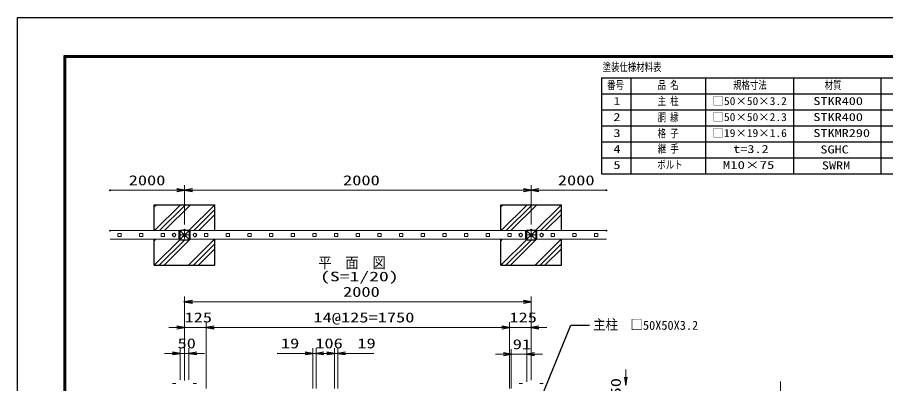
# Model space of a CAD drawing. Units: millimetres, scale not verified. Extents: x -4200 to 4200, y -2970 to 2970.
# Drawn here: x -4200 to 810, y 855 to 2970 of the extents above; entities that cross this region are included whole.
import ezdxf
from ezdxf.enums import TextEntityAlignment as Align

# ---------------------------------------------------------------- set-up
doc = ezdxf.new("R2010")
doc.units = ezdxf.units.MM
doc.header["$LTSCALE"] = 10
doc.header["$PDMODE"] = 32
doc.header["$PDSIZE"] = 5
for name, pattern in [('USER1', [0.375, 0.25, -0.125]), ('USER2', [1.125, 0.75, -0.125, 0.125, -0.125]), ('USER3', [50.8, 31.75, -6.35, 6.35, -6.35])]:
    doc.linetypes.add(name, pattern=pattern)
for name, color, linetype, lineweight in [('0-0_D-STR-TXT', 7, 'Continuous', 25), ('0-2_D-MTR-FRAM', 7, 'Continuous', 25), ('0-3_D-STR2', 7, 'Continuous', 13), ('0-4_D-STR3', 3, 'Continuous', 13), ('0-5_D-STR1', 1, 'Continuous', 25), ('0-6_D-BMK', 2, 'USER2', 13), ('0-7_D-STR-DIM', 7, 'Continuous', 13), ('0-8_0', 7, 'Continuous', 25), ('0-B_D-STR4', 7, 'Continuous', 25), ('0-D_D-TTL', 7, 'Continuous', 25)]:
    doc.layers.add(name, color=color, linetype=linetype, lineweight=lineweight)
doc.layers.add('0-1_D-MTR-TXT', color=7, linetype='Continuous')
doc.layers.add('0-9_Defpoints', color=8, linetype='Continuous')
doc.styles.add('ＭＳ ゴシック', font='')
doc.styles.add('ＭＳ Ｐゴシック', font='')
doc.styles.get('ＭＳ ゴシック').set_extended_font_data('MS Gothic')
doc.styles.get('ＭＳ Ｐゴシック').set_extended_font_data('MS PGothic')

# ---------------------------------------------------------------- blocks, each defined once
blk = doc.blocks.new('DARROWS')
at = {"layer": '0-8_0'}
blk.add_line((0, 0), (-9.991, 0), dxfattribs=at)
blk.add_lwpolyline([(-10, -1.667), (0, 0), (-10, 1.667)], dxfattribs=at)
blk = doc.blocks.new('MLeader9')
at = {"layer": '0-0_D-STR-TXT'}
blk.add_lwpolyline([(-1214.61, 682.66), (-1006.29, 1193.39), (-898.29, 1193.39)], dxfattribs=at)
blk.add_solid([(-1206.28, 679.26), (-1222.94, 686.06), (-1235.01, 632.66)], dxfattribs=at)
at = {"layer": '0-0_D-STR-TXT', "style": 'ＭＳ Ｐゴシック', "width": 0.9}
blk.add_text('主柱\u3000□', height=58.56, dxfattribs=at).set_placement((-877.45, 1149.48), align=Align.BOTTOM_LEFT)
at = {"layer": '0-0_D-STR-TXT', "style": 'ＭＳ ゴシック'}
blk.add_text('50X50X3.2', height=51.95, dxfattribs=at).set_placement((-589.73, 1150.75), align=Align.BOTTOM_LEFT)

msp = doc.modelspace()

# ---------------------------------------------------------------- linework, layer by layer
at = {"layer": '0-2_D-MTR-FRAM'}
for p, q in [((-829.73, 2621.29), (-829.73, 2067.4)), ((-829.73, 2621.29), (1516.11, 2621.29)), ((-659.22, 2621.29), (-659.22, 2067.4)), ((-228.45, 2621.29), (-228.45, 2067.4)), ((279.13, 2621.29), (279.13, 2067.4)), ((782.39, 2621.29), (782.39, 2067.4)), ((-829.73, 2528.98), (1516.11, 2528.98)), ((-829.73, 2436.66), (1516.11, 2436.66)), ((-829.73, 2344.35), (1516.11, 2344.35)), ((-829.73, 2252.03), (1516.11, 2252.03)), ((-829.73, 2159.72), (1516.11, 2159.72)), ((-829.73, 2067.4), (1516.11, 2067.4))]:
    msp.add_line(p, q, dxfattribs=at)
at = {"layer": '0-3_D-STR2', "linetype": 'USER1'}
for p, q in [((-3600.51, 1723.21), (-3619.51, 1723.21)), ((-3619.51, 1704.21), (-3619.51, 1723.21)), ((-3600.51, 1704.21), (-3619.51, 1704.21)), ((-3600.51, 1704.21), (-3600.51, 1723.21)), ((-3475.51, 1723.21), (-3494.51, 1723.21)), ((-3494.51, 1704.21), (-3494.51, 1723.21)), ((-3475.51, 1704.21), (-3494.51, 1704.21)), ((-3475.51, 1704.21), (-3475.51, 1723.21)), ((-3350.51, 1723.21), (-3369.51, 1723.21)), ((-3369.51, 1704.21), (-3369.51, 1723.21)), ((-3350.51, 1704.21), (-3369.51, 1704.21)), ((-3350.51, 1704.21), (-3350.51, 1723.21)), ((-3100.51, 1723.21), (-3119.51, 1723.21)), ((-3119.51, 1704.21), (-3119.51, 1723.21)), ((-3100.51, 1704.21), (-3119.51, 1704.21)), ((-3100.51, 1704.21), (-3100.51, 1723.21)), ((-2975.51, 1723.21), (-2994.51, 1723.21)), ((-2994.51, 1704.21), (-2994.51, 1723.21)), ((-2975.51, 1704.21), (-2994.51, 1704.21)), ((-2975.51, 1704.21), (-2975.51, 1723.21)), ((-2850.51, 1723.21), (-2869.51, 1723.21)), ((-2869.51, 1704.21), (-2869.51, 1723.21)), ((-2850.51, 1704.21), (-2869.51, 1704.21)), ((-2850.51, 1704.21), (-2850.51, 1723.21)), ((-2725.51, 1723.21), (-2744.51, 1723.21)), ((-2744.51, 1704.21), (-2744.51, 1723.21)), ((-2725.51, 1704.21), (-2744.51, 1704.21)), ((-2725.51, 1704.21), (-2725.51, 1723.21)), ((-2600.51, 1723.21), (-2619.51, 1723.21)), ((-2619.51, 1704.21), (-2619.51, 1723.21)), ((-2600.51, 1704.21), (-2619.51, 1704.21)), ((-2600.51, 1704.21), (-2600.51, 1723.21)), ((-2475.51, 1723.21), (-2494.51, 1723.21)), ((-2494.51, 1704.21), (-2494.51, 1723.21)), ((-2475.51, 1704.21), (-2494.51, 1704.21)), ((-2475.51, 1704.21), (-2475.51, 1723.21)), ((-2350.51, 1723.21), (-2369.51, 1723.21)), ((-2369.51, 1704.21), (-2369.51, 1723.21)), ((-2350.51, 1704.21), (-2369.51, 1704.21)), ((-2350.51, 1704.21), (-2350.51, 1723.21)), ((-2225.51, 1723.21), (-2244.51, 1723.21)), ((-2244.51, 1704.21), (-2244.51, 1723.21)), ((-2225.51, 1704.21), (-2244.51, 1704.21)), ((-2225.51, 1704.21), (-2225.51, 1723.21)), ((-2100.51, 1723.21), (-2119.51, 1723.21)), ((-2119.51, 1704.21), (-2119.51, 1723.21)), ((-2100.51, 1704.21), (-2119.51, 1704.21)), ((-2100.51, 1704.21), (-2100.51, 1723.21)), ((-1975.51, 1723.21), (-1994.51, 1723.21)), ((-1994.51, 1704.21), (-1994.51, 1723.21)), ((-1975.51, 1704.21), (-1994.51, 1704.21)), ((-1975.51, 1704.21), (-1975.51, 1723.21)), ((-1850.51, 1723.21), (-1869.51, 1723.21)), ((-1869.51, 1704.21), (-1869.51, 1723.21)), ((-1850.51, 1704.21), (-1869.51, 1704.21)), ((-1850.51, 1704.21), (-1850.51, 1723.21)), ((-1725.51, 1723.21), (-1744.51, 1723.21)), ((-1744.51, 1704.21), (-1744.51, 1723.21)), ((-1725.51, 1704.21), (-1744.51, 1704.21)), ((-1725.51, 1704.21), (-1725.51, 1723.21)), ((-1600.51, 1723.21), (-1619.51, 1723.21)), ((-1619.51, 1704.21), (-1619.51, 1723.21)), ((-1600.51, 1704.21), (-1619.51, 1704.21)), ((-1600.51, 1704.21), (-1600.51, 1723.21)), ((-1475.51, 1723.21), (-1494.51, 1723.21)), ((-1494.51, 1704.21), (-1494.51, 1723.21)), ((-1475.51, 1704.21), (-1494.51, 1704.21)), ((-1475.51, 1704.21), (-1475.51, 1723.21)), ((-1350.51, 1723.21), (-1369.51, 1723.21)), ((-1369.51, 1704.21), (-1369.51, 1723.21)), ((-1350.51, 1704.21), (-1369.51, 1704.21)), ((-1350.51, 1704.21), (-1350.51, 1723.21)), ((-1119.51, 1723.21), (-1100.51, 1723.21)), ((-1119.51, 1704.21), (-1119.51, 1723.21)), ((-1119.51, 1704.21), (-1100.51, 1704.21)), ((-1100.51, 1704.21), (-1100.51, 1723.21)), ((-994.51, 1723.21), (-975.51, 1723.21)), ((-994.51, 1704.21), (-994.51, 1723.21)), ((-994.51, 1704.21), (-975.51, 1704.21)), ((-975.51, 1704.21), (-975.51, 1723.21)), ((-869.51, 1723.21), (-850.51, 1723.21)), ((-869.51, 1704.21), (-869.51, 1723.21)), ((-869.51, 1704.21), (-850.51, 1704.21)), ((-850.51, 1704.21), (-850.51, 1723.21))]:
    msp.add_line(p, q, dxfattribs=at)
at = {"layer": '0-3_D-STR2'}
for p, q in [((-3268.01, 1688.71), (-3663.9, 1688.71)), ((-1202.01, 1688.71), (-801.26, 1688.71))]:
    msp.add_line(p, q, dxfattribs=at)
for points in [[(-3268.01, 1688.71), (-3268.01, 1738.71), (-3663.9, 1738.71)], [(-1268.01, 1688.71), (-1268.01, 1738.71), (-3202.01, 1738.71)], [(-1268.01, 1688.71), (-3202.01, 1688.71), (-3202.01, 1738.71)], [(-1202.01, 1688.71), (-1202.01, 1738.71), (-801.26, 1738.71)]]:
    msp.add_lwpolyline(points, dxfattribs=at)
at = {"layer": '0-4_D-STR3'}
for p, q in [((-3295.01, 1723.51), (-3303.51, 1718.6)), ((-3303.51, 1718.6), (-3303.51, 1708.82)), ((-3295.01, 1703.91), (-3303.51, 1708.82)), ((-3295.01, 1723.51), (-3286.51, 1718.6)), ((-3295.01, 1703.91), (-3286.51, 1708.82)), ((-3286.51, 1718.6), (-3286.51, 1708.82)), ((-3268.01, 1738.71), (-3261.83, 1738.71)), ((-3202.01, 1738.71), (-3208.18, 1738.71)), ((-3175.01, 1723.51), (-3183.51, 1718.6)), ((-3183.51, 1718.6), (-3183.51, 1708.82)), ((-3175.01, 1703.91), (-3183.51, 1708.82)), ((-3175.01, 1723.51), (-3166.51, 1718.6)), ((-3175.01, 1703.91), (-3166.51, 1708.82)), ((-3166.51, 1718.6), (-3166.51, 1708.82)), ((-1295.01, 1723.51), (-1303.51, 1718.6)), ((-1303.51, 1718.6), (-1303.51, 1708.82)), ((-1295.01, 1703.91), (-1303.51, 1708.82)), ((-1295.01, 1723.51), (-1286.51, 1718.6)), ((-1295.01, 1703.91), (-1286.51, 1708.82)), ((-1286.51, 1718.6), (-1286.51, 1708.82)), ((-1268.01, 1738.71), (-1261.83, 1738.71)), ((-1202.01, 1738.71), (-1208.18, 1738.71)), ((-1175.01, 1723.51), (-1183.51, 1718.6)), ((-1183.51, 1718.6), (-1183.51, 1708.82)), ((-1175.01, 1703.91), (-1183.51, 1708.82)), ((-1175.01, 1723.51), (-1166.51, 1718.6)), ((-1175.01, 1703.91), (-1166.51, 1708.82)), ((-1166.51, 1718.6), (-1166.51, 1708.82)), ((-3268.01, 1688.71), (-3261.83, 1688.71)), ((-3202.01, 1688.71), (-3208.18, 1688.71)), ((-1268.01, 1688.71), (-1261.83, 1688.71)), ((-1202.01, 1688.71), (-1208.18, 1688.71)), ((-3287.66, 856.39), (-3302.35, 856.39)), ((-3287.66, 856.39), (-3290.11, 856.39)), ((-3167.66, 856.39), (-3182.35, 856.39)), ((-3167.66, 856.39), (-3170.11, 856.39)), ((-1287.66, 856.39), (-1302.35, 856.39)), ((-1287.66, 856.39), (-1290.11, 856.39)), ((-1167.66, 856.39), (-1182.35, 856.39)), ((-1167.66, 856.39), (-1170.11, 856.39))]:
    msp.add_line(p, q, dxfattribs=at)
for centre, radius in [((-3295.01, 1713.71), 10.5), ((-3295.01, 1713.71), 8.5), ((-3175.01, 1713.71), 10.5), ((-3175.01, 1713.71), 8.5), ((-1295.01, 1713.71), 10.5), ((-1295.01, 1713.71), 8.5), ((-1175.01, 1713.71), 10.5), ((-1175.01, 1713.71), 8.5)]:
    msp.add_circle(centre, radius, dxfattribs=at)
for centre, radius, start, end in [((-3302.35, 852.58), 3.81, 49.92558, 130.07442), ((-3295.01, 842.57), 13.82, 69.26918, 110.73082), ((-3287.66, 852.58), 3.81, 49.92558, 130.07442), ((-3182.35, 852.58), 3.81, 49.92558, 130.07442), ((-3175.01, 842.57), 13.82, 69.26918, 110.73082), ((-3167.66, 852.58), 3.81, 49.92558, 130.07442), ((-1302.35, 852.58), 3.81, 49.92558, 130.07442), ((-1295.01, 842.57), 13.82, 69.26918, 110.73082), ((-1287.66, 852.58), 3.81, 49.92558, 130.07442), ((-1182.35, 852.58), 3.81, 49.92558, 130.07442), ((-1175.01, 842.57), 13.82, 69.26918, 110.73082), ((-1167.66, 852.58), 3.81, 49.92558, 130.07442)]:
    msp.add_arc(centre, radius, start, end, dxfattribs=at)
at = {"layer": '0-5_D-STR1'}
for p, q in [((-3262.01, 1737.71), (-3262.01, 1689.71)), ((-3261.13, 1739.83), (-3242.51, 1721.21)), ((-3261.13, 1687.59), (-3242.51, 1706.21)), ((-3259.01, 1740.71), (-3211.01, 1740.71)), ((-3242.51, 1721.21), (-3242.51, 1706.21)), ((-3242.51, 1721.21), (-3227.51, 1721.21)), ((-3242.51, 1706.21), (-3227.51, 1706.21)), ((-3227.51, 1721.21), (-3208.88, 1739.83)), ((-3227.51, 1721.21), (-3227.51, 1706.21)), ((-3208.88, 1687.59), (-3227.51, 1706.21)), ((-3208.01, 1737.71), (-3208.01, 1689.71)), ((-1262.01, 1737.71), (-1262.01, 1689.71)), ((-1261.13, 1739.83), (-1242.51, 1721.21)), ((-1261.13, 1687.59), (-1242.51, 1706.21)), ((-1259.01, 1740.71), (-1211.01, 1740.71)), ((-1242.51, 1721.21), (-1242.51, 1706.21)), ((-1242.51, 1721.21), (-1227.51, 1721.21)), ((-1242.51, 1706.21), (-1227.51, 1706.21)), ((-1227.51, 1721.21), (-1208.88, 1739.83)), ((-1227.51, 1721.21), (-1227.51, 1706.21)), ((-1208.88, 1687.59), (-1227.51, 1706.21)), ((-1208.01, 1737.71), (-1208.01, 1689.71)), ((-3259.01, 1686.71), (-3211.01, 1686.71)), ((-1259.01, 1686.71), (-1211.01, 1686.71))]:
    msp.add_line(p, q, dxfattribs=at)
for centre, start, end in [((-3259.01, 1737.71), 90, 180), ((-3211.01, 1737.71), 0, 90), ((-1259.01, 1737.71), 90, 180), ((-1211.01, 1737.71), 0, 90), ((-3259.01, 1689.71), 180, 270), ((-3211.01, 1689.71), 270, 0), ((-1259.01, 1689.71), 180, 270), ((-1211.01, 1689.71), 270, 0)]:
    msp.add_arc(centre, 3, start, end, dxfattribs=at)
at = {"layer": '0-6_D-BMK'}
for p, q in [((-3265.23, 1713.71), (-3204.78, 1713.71)), ((-3235.01, 1743.94), (-3235.01, 1683.48)), ((-1265.23, 1713.71), (-1204.78, 1713.71)), ((-1235.01, 1743.94), (-1235.01, 1683.48))]:
    msp.add_line(p, q, dxfattribs=at)
at = {"layer": '0-6_D-BMK', "linetype": 'USER3'}
msp.add_line((202.87, -872.61), (202.87, 867.39), dxfattribs=at)
at = {"layer": '0-7_D-STR-DIM'}
for p, q in [((-3280.01, 1971.88), (-3663.9, 1971.88)), ((-3235.01, 1773.94), (-3235.01, 2001.88)), ((-3235.01, 1773.94), (-3235.01, 2001.88)), ((-3190.01, 1971.88), (-1280.01, 1971.88)), ((-1235.01, 1773.94), (-1235.01, 2001.88)), ((-1235.01, 1773.94), (-1235.01, 2001.88)), ((-1190.01, 1971.88), (-801.26, 1971.88)), ((-3235.01, 874.49), (-3235.01, 1357.98)), ((-1235.01, 877.39), (-1235.01, 1357.98)), ((-1280.01, 1327.98), (-3190.01, 1327.98)), ((-3235.01, 879.49), (-3235.01, 1210.17)), ((-3110.01, 827.39), (-3110.01, 1210.17)), ((-3110.01, 827.39), (-3110.01, 1210.17)), ((-1360.01, 827.39), (-1360.01, 1210.17)), ((-1360.01, 827.39), (-1360.01, 1210.17)), ((-1235.01, 876.39), (-1235.01, 1210.17)), ((-3280.01, 1180.17), (-3325.01, 1180.17)), ((-3110.01, 1180.17), (-3235.01, 1180.17)), ((-3065.01, 1180.17), (-1405.01, 1180.17)), ((-3065.01, 1180.17), (-3020.01, 1180.17)), ((-1405.01, 1180.17), (-1450.01, 1180.17)), ((-1360.01, 1180.17), (-1235.01, 1180.17)), ((-1190.01, 1180.17), (-1145.01, 1180.17)), ((-3260.01, 877.39), (-3260.01, 1060.45)), ((-3210.01, 877.39), (-3210.01, 1060.45)), ((-2494.51, 827.39), (-2494.51, 1060.45)), ((-2475.51, 827.39), (-2475.51, 1060.45)), ((-2475.51, 827.39), (-2475.51, 1060.45)), ((-2369.51, 827.39), (-2369.51, 1060.45)), ((-2369.51, 827.39), (-2369.51, 1060.45)), ((-2350.51, 827.39), (-2350.51, 1060.45)), ((-1350.51, 827.39), (-1350.51, 1055.45)), ((-1260.01, 866.39), (-1260.01, 1055.45)), ((-3305.01, 1030.45), (-3350.01, 1030.45)), ((-3260.01, 1030.45), (-3210.01, 1030.45)), ((-3165.01, 1030.45), (-3120.01, 1030.45)), ((-2539.51, 1030.45), (-2701.51, 1030.45)), ((-2475.51, 1030.45), (-2520.51, 1030.45)), ((-2475.51, 1030.45), (-2494.51, 1030.45)), ((-2475.51, 1030.45), (-2369.51, 1030.45)), ((-2414.51, 1030.45), (-2459.51, 1030.45)), ((-2430.51, 1030.45), (-2385.51, 1030.45)), ((-2369.51, 1030.45), (-2324.51, 1030.45)), ((-2369.51, 1030.45), (-2350.51, 1030.45)), ((-2305.51, 1030.45), (-2143.51, 1030.45)), ((-1395.51, 1025.45), (-1440.51, 1025.45)), ((-1350.51, 1025.45), (-1260.01, 1025.45)), ((-1215.01, 1025.45), (-1170.01, 1025.45)), ((-688.77, 892.39), (-688.77, 937.39))]:
    msp.add_line(p, q, dxfattribs=at)
at = {"layer": '0-9_Defpoints'}
for p in [(-3663.9, 1971.88), (-1235.01, 1971.88), (-801.26, 1971.88), (-3663.9, 1738.71), (-3235.01, 1743.94), (-1235.01, 1743.94), (-801.26, 1738.71), (-3235.01, 1327.98), (-3235.01, 1180.17), (-1360.01, 1180.17), (-1235.01, 1180.17), (-3210.01, 1030.45), (-2475.51, 1030.45), (-2369.51, 1030.45), (-2350.51, 1030.45), (-1260.01, 1025.45)]:
    msp.add_point(p, dxfattribs=at)
at = {"layer": '0-B_D-STR4'}
for p, q in [((-3410.01, 1888.71), (-3060.01, 1888.71)), ((-3410.01, 1738.71), (-3410.01, 1888.71)), ((-3410.01, 1878.12), (-3399.42, 1888.71)), ((-3408, 1738.71), (-3258, 1888.71)), ((-3379.71, 1738.71), (-3229.71, 1888.71)), ((-3351.43, 1738.71), (-3201.43, 1888.71)), ((-3211.35, 1737.36), (-3060.01, 1888.71)), ((-3181.72, 1738.71), (-3060.01, 1860.43)), ((-3060.01, 1738.71), (-3060.01, 1888.71)), ((-1410.01, 1888.71), (-1060.01, 1888.71)), ((-1410.01, 1738.71), (-1410.01, 1888.71)), ((-1410.01, 1878.12), (-1399.42, 1888.71)), ((-1408, 1738.71), (-1258, 1888.71)), ((-1379.71, 1738.71), (-1229.71, 1888.71)), ((-1351.43, 1738.71), (-1201.43, 1888.71)), ((-1211.35, 1737.36), (-1060.01, 1888.71)), ((-1181.72, 1738.71), (-1060.01, 1860.43)), ((-1060.01, 1738.71), (-1060.01, 1888.71)), ((-3153.44, 1738.71), (-3060.01, 1832.14)), ((-1153.44, 1738.71), (-1060.01, 1832.14)), ((-3410.01, 1538.71), (-3410.01, 1688.71)), ((-3410.01, 1680.13), (-3401.43, 1688.71)), ((-3410.01, 1538.71), (-3261.13, 1687.59)), ((-3381.72, 1538.71), (-3233.72, 1686.71)), ((-3353.44, 1538.71), (-3203.44, 1688.71)), ((-3212.02, 1538.71), (-3062.02, 1688.71)), ((-3183.73, 1538.71), (-3060.01, 1662.44)), ((-3060.01, 1538.71), (-3060.01, 1688.71)), ((-1410.01, 1538.71), (-1258.66, 1690.06)), ((-1410.01, 1538.71), (-1410.01, 1688.71)), ((-1410.01, 1680.13), (-1401.43, 1688.71)), ((-1381.72, 1538.71), (-1233.72, 1686.71)), ((-1353.44, 1538.71), (-1203.44, 1688.71)), ((-1212.02, 1538.71), (-1062.02, 1688.71)), ((-1183.73, 1538.71), (-1060.01, 1662.44)), ((-1060.01, 1538.71), (-1060.01, 1688.71)), ((-3155.45, 1538.71), (-3060.01, 1634.15)), ((-1155.45, 1538.71), (-1060.01, 1634.15)), ((-3410.01, 1538.71), (-3060.01, 1538.71)), ((-1410.01, 1538.71), (-1060.01, 1538.71))]:
    msp.add_line(p, q, dxfattribs=at)
at = {"layer": '0-D_D-TTL', "color": 2}
msp.add_lwpolyline([(-4199.68, 2970.23), (4200.32, 2970.23), (4200.32, -2969.77), (-4199.68, -2969.77)], close=True, dxfattribs=at)
at = {"layer": '0-D_D-TTL'}
for points in [[(-3929.68, 2750.23), (3930.32, 2750.23), (3930.32, -2749.77), (-3929.68, -2749.77)], [(-3927.18, 2747.73), (3927.82, 2747.73), (3927.82, -2747.27), (-3927.18, -2747.27)], [(-3924.68, 2745.23), (3925.32, 2745.23), (3925.32, -2744.77), (-3924.68, -2744.77)], [(-3922.18, 2742.73), (3922.82, 2742.73), (3922.82, -2742.27), (-3922.18, -2742.27)], [(-3919.68, 2740.23), (3920.32, 2740.23), (3920.32, -2739.77), (-3919.68, -2739.77)]]:
    msp.add_lwpolyline(points, close=True, dxfattribs=at)

# ---------------------------------------------------------------- block references
at = {"layer": '0-0_D-STR-TXT'}
msp.add_blockref('MLeader9', (0, 0), dxfattribs=at)
at = {"layer": '0-7_D-STR-DIM', "xscale": 4.5, "yscale": 4.5}
for p in [(-3235.01, 1971.88), (-1235.01, 1971.88), (-1235.01, 1327.98), (-3235.01, 1180.17), (-1360.01, 1180.17), (-1360.01, 1180.17), (-3260.01, 1030.45), (-2494.51, 1030.45), (-2369.51, 1030.45), (-1350.51, 1025.45)]:
    msp.add_blockref('DARROWS', p, dxfattribs=at)
for p, rotation in [((-3235.01, 1971.88), 180), ((-1235.01, 1971.88), 180), ((-3235.01, 1327.98), 180), ((-3110.01, 1180.17), 180), ((-3110.01, 1180.17), 180), ((-1235.01, 1180.17), 180), ((-3210.01, 1030.45), 180), ((-2475.51, 1030.45), 180), ((-2350.51, 1030.45), 180), ((-1260.01, 1025.45), 180), ((-688.77, 847.39), 270)]:
    msp.add_blockref('DARROWS', p, dxfattribs=dict(at, rotation=rotation))

# ---------------------------------------------------------------- texts
at = {"layer": '0-0_D-STR-TXT', "style": 'ＭＳ ゴシック'}
for s, height, width, p in [('平\u3000面\u3000図', 63.67, 0.9, (-2464.21, 1503.07)), ('(S=1/20)', 55.51, 1.5, (-2452.99, 1429.93))]:
    msp.add_text(s, height=height, dxfattribs=dict(at, width=width)).set_placement(p, align=Align.BOTTOM_LEFT)
at = {"layer": '0-1_D-MTR-TXT', "style": 'ＭＳ ゴシック'}
for s, height, width, p in [('塗装仕様材料表', 46.19, 0.75, (-822.6, 2646.01)), ('番号', 46.19, 0.75, (-796.52, 2542.32)), ('品 名', 46.19, 0.75, (-505.18, 2542.32)), ('規格寸法', 46.19, 0.75, (-69.61, 2542.32)), ('材質', 46.19, 0.75, (458.51, 2542.32)), ('1', 46.19, 1.3, (-760.35, 2450)), ('主 柱', 46.19, 0.75, (-505.18, 2450)), ('□50×50×3.2', 46.19, 1.05, (-188.79, 2450)), ('STKR400', 46.19, 1.3, (393.45, 2450)), ('2', 46.19, 1.3, (-760.35, 2357.69)), ('胴 縁', 46.19, 0.75, (-504.87, 2355.84)), ('□50×50×2.3', 46.19, 1.05, (-188.79, 2357.69)), ('STKR400', 46.19, 1.3, (393.45, 2357.69)), ('3', 46.19, 1.3, (-760.35, 2265.37)), ('格 子', 46.19, 0.75, (-504.87, 2263.53)), ('□19×19×1.6', 46.19, 1.05, (-188.79, 2265.37)), ('STKMR290', 46.19, 1.3, (393.45, 2265.37)), ('4', 46.19, 1.3, (-760.35, 2173.06)), ('継 手', 46.19, 0.75, (-504.03, 2174.9)), ('t=3.2', 46.19, 1.3, (-69.14, 2173.06)), ('SGHC', 46.19, 1.3, (433.92, 2170.66)), ('5', 46.19, 1.3, (-760.35, 2080.74)), ('ボルト', 46.19, 0.75, (-506.7, 2082.59)), ('M10×75', 46.18, 1.35, (-128.63, 2080.74)), ('SWRM', 46.19, 1.3, (442.67, 2078.35))]:
    msp.add_text(s, height=height, dxfattribs=dict(at, width=width)).set_placement(p, align=Align.BOTTOM_LEFT)
at = {"layer": '0-7_D-STR-DIM', "style": 'ＭＳ ゴシック', "width": 1.35}
for s, p in [('2000', (-3557.45, 1983.28)), ('2000', (-2320.51, 1983.28)), ('2000', (-1081.13, 1983.28)), ('2000', (-2320.51, 1339.38)), ('125', (-3235.51, 1191.57)), ('14@125=1750', (-2491.51, 1191.57)), ('125', (-1360.51, 1191.57)), ('50', (-3275.51, 1041.85)), ('19', (-2679.01, 1041.85)), ('106', (-2481.01, 1041.85)), ('19', (-2238.01, 1041.85)), ('91', (-1341.26, 1036.85))]:
    msp.add_text(s, height=57.7, dxfattribs=at).set_placement(p, align=Align.BOTTOM_LEFT)
msp.add_text('50', height=57.7, rotation=90, dxfattribs=at).set_placement((-700.16, 781.89), align=Align.BOTTOM_LEFT)

doc.saveas('drawing.dxf')
